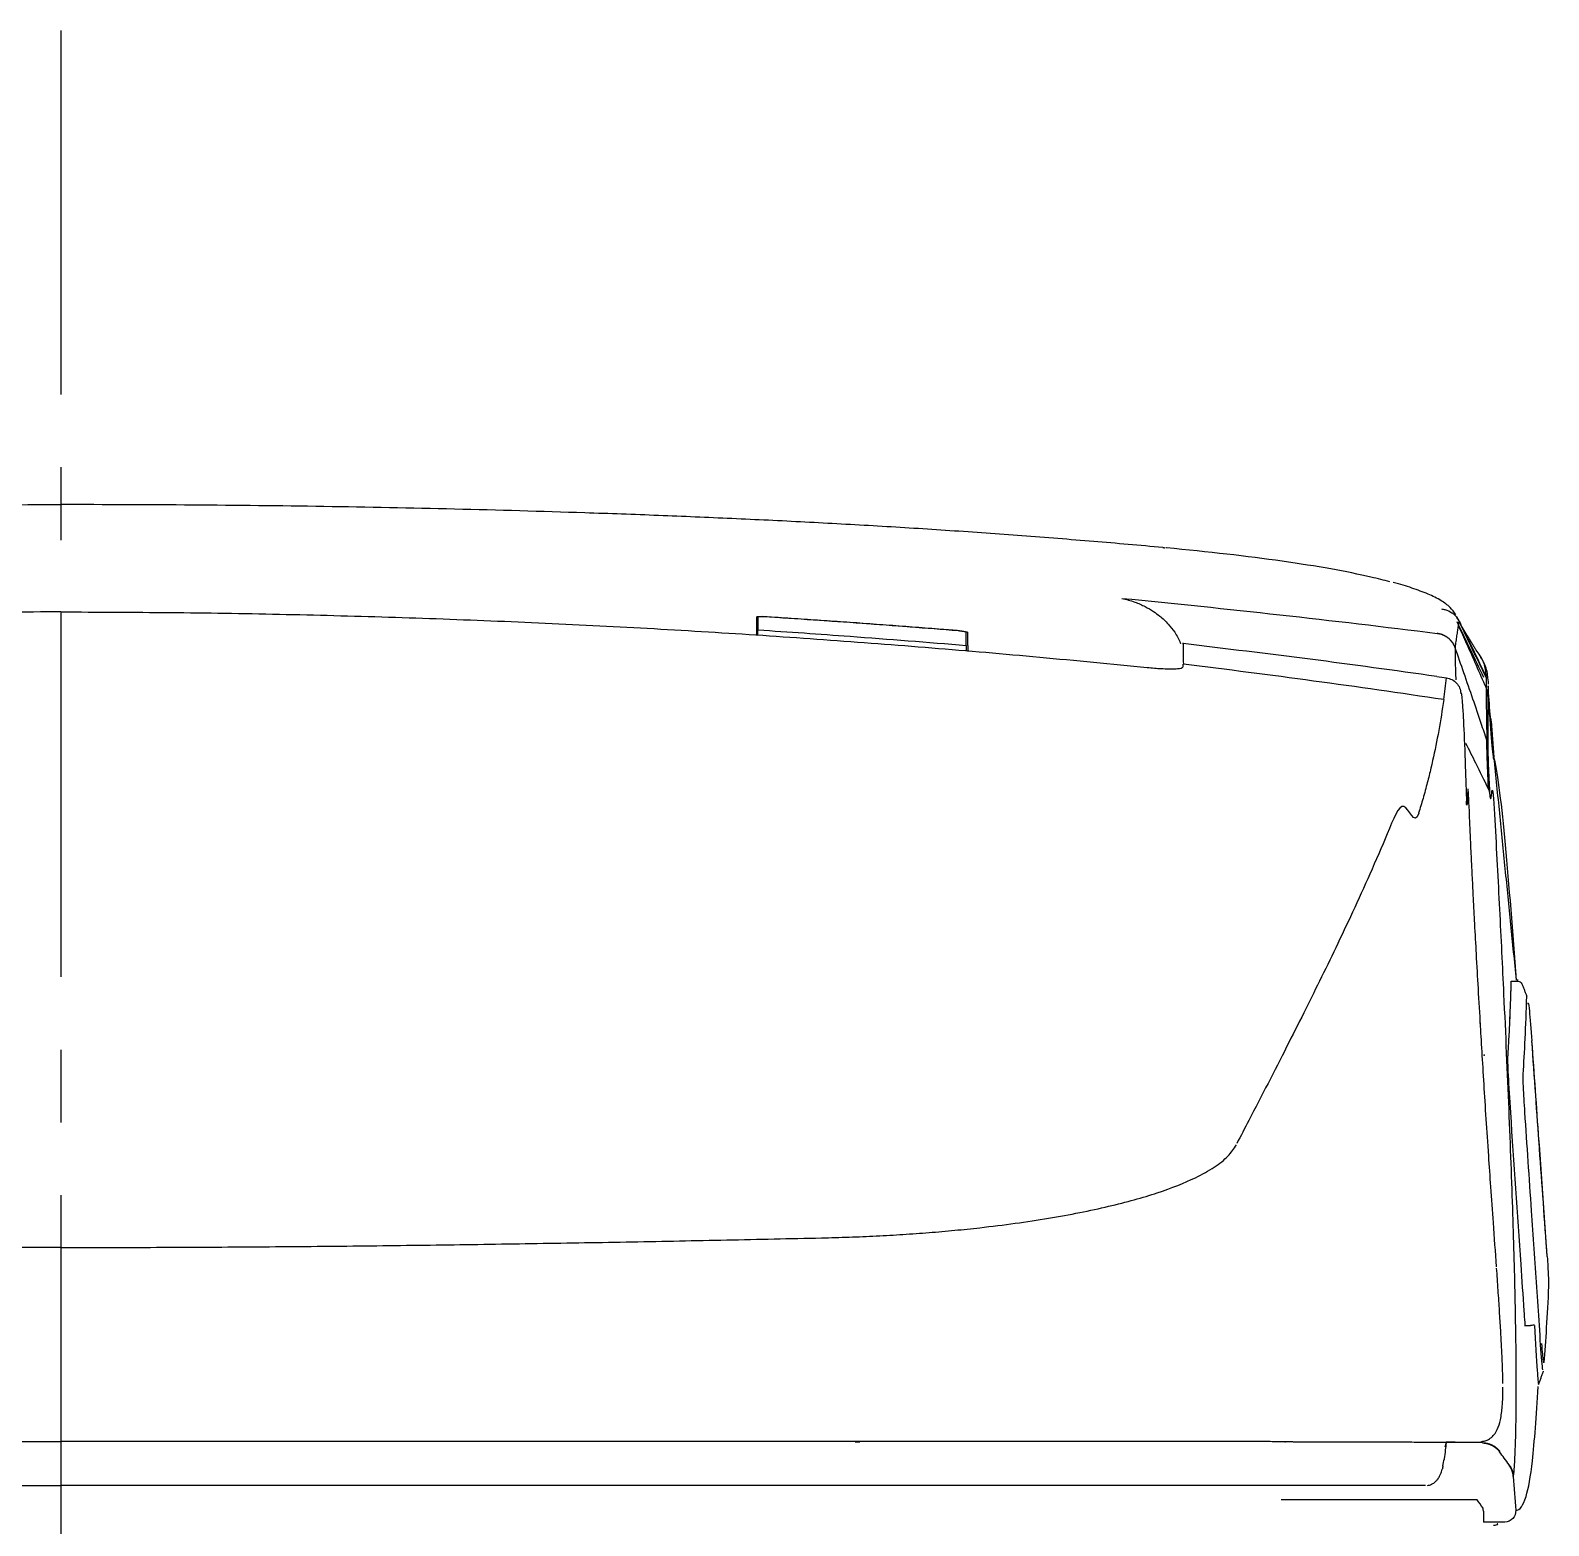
# Model space of a CAD drawing. Extents: x -2111 to 4214, y -25 to 2527.
# Drawn here: x -447.6 to -239.1, y 726.6 to 932 of the extents above; entities that cross this region are included whole.
import ezdxf

# ---------------------------------------------------------------- set-up
doc = ezdxf.new("R2010")
doc.units = 0
doc.header["$LTSCALE"] = 20
doc.header["$MEASUREMENT"] = 0
doc.linetypes.add('CENTER', pattern=[2, 1.25, -0.25, 0.25, -0.25])
doc.layers.get('0').update_dxf_attribs({"linetype": 'CONTINUOUS'})
doc.layers.add('1', color=7, linetype='CONTINUOUS')
doc.layers.add('CENTER', color=2, linetype='CENTER')

# ---------------------------------------------------------------- blocks, each defined once
blk = doc.blocks.new('A$C634E3D5E')
at = {"layer": '1', "color": 7, "linetype": 'Continuous'}
for p, q in [((399.97, 116.63), (399.92, 116.6)), ((400.66, 110.25), (400.67, 110.25)), ((313.35, 11.52), (314.01, 11.52)), ((372.36, 11.5), (372.43, 11.5))]:
    blk.add_line(p, q, dxfattribs=at)
for centre, major_axis, ratio, start_param, end_param in [((356.07, 133.99), (-0.04, 0.297), 0.936198, 6.070034, 6.282777), ((402.8, 64.51), (0.2, -0.014), 0.985754, 5.180563, 6.42174)]:
    blk.add_ellipse(centre, major_axis=major_axis, ratio=ratio, start_param=start_param, end_param=end_param, dxfattribs=at)
for points, knots in [([(62.47, 135.17), (65.74, 135.44), (72.28, 135.97), (82.18, 136.66), (92.12, 137.29), (102.11, 137.84), (112.14, 138.32), (122.22, 138.75), (134.89, 139.2), (150.2, 139.64), (168.16, 139.99), (186.2, 140.2), (198.25, 140.23), (204.29, 140.24)], [0, 0, 0, 0, 0.071874, 0.143533, 0.215016, 0.286365, 0.35762, 0.428822, 0.500013, 0.624976, 0.749815, 0.874749, 1, 1, 1, 1]), ([(346.11, 135.17), (342.83, 135.44), (336.29, 135.97), (326.39, 136.66), (316.46, 137.29), (306.47, 137.84), (296.44, 138.32), (286.36, 138.75), (273.68, 139.2), (258.38, 139.64), (240.42, 139.99), (222.38, 140.2), (210.32, 140.23), (204.29, 140.24)], [0, 0, 0, 0, 0.071874, 0.143533, 0.215016, 0.286365, 0.35762, 0.428822, 0.500013, 0.624976, 0.749815, 0.874749, 1, 1, 1, 1]), ([(355.6, 134.34), (354.02, 134.48), (350.87, 134.77), (347.69, 135.04), (346.11, 135.17)], [0, 0, 0, 0, 0.502591, 1, 1, 1, 1]), ([(355.59, 134.33), (355.6, 134.34), (355.61, 134.34), (355.62, 134.34), (355.65, 134.34), (355.69, 134.34), (355.77, 134.32), (355.8, 134.31), (355.85, 134.28), (355.86, 134.28), (355.87, 134.27)], [0, 0, 0, 0, 0.021651, 0.021651, 0.021651, 0.465914, 0.465914, 0.910177, 0.910177, 1, 1, 1, 1]), ([(355.76, 134.32), (355.79, 134.31), (355.82, 134.3), (355.85, 134.28), (355.86, 134.28), (355.87, 134.27)], [0, 0, 0, 0, 0.780775, 0.780775, 1, 1, 1, 1]), ([(386.76, 129.64), (385.97, 129.85), (385.11, 130.07), (380.88, 131.04), (376.81, 131.78), (367.15, 133.15), (361.83, 133.75), (356.09, 134.29)], [0, 0, 0, 0, 0.12236, 0.12236, 0.56118, 0.56118, 1, 1, 1, 1]), ([(395.84, 125.11), (395.6, 125.48), (395.01, 126.24), (393.74, 127.13), (392.1, 127.96), (389.87, 128.77), (388.25, 129.3), (387.24, 129.55), (387.23, 129.55)], [0, 0, 0, 0, 0.144233, 0.324847, 0.553047, 0.781925, 0.999189, 1, 1, 1, 1]), ([(349.99, 127.36), (350.58, 127.21), (351.68, 126.93), (353.11, 126.29), (354.25, 125.62), (355.33, 124.84), (356.33, 123.91), (357.3, 122.68), (357.82, 121.74), (358.02, 121.18), (358.03, 121.16)], [0, 0, 0, 0, 0.180854, 0.33593, 0.463914, 0.563986, 0.715406, 0.846109, 0.993835, 1, 1, 1, 1]), ([(204.29, 125.5), (199.29, 125.48), (189.28, 125.45), (174.28, 125.21), (159.29, 124.82), (144.31, 124.27), (129.36, 123.58), (114.43, 122.73), (99.54, 121.73), (84.68, 120.59), (69.86, 119.32), (60.02, 118.35), (55.11, 117.87)], [0, 0, 0, 0, 0.1, 0.200001, 0.300001, 0.400001, 0.5, 0.600001, 0.700001, 0.800002, 0.900002, 1, 1, 1, 1]), ([(204.29, 125.5), (209.29, 125.48), (219.3, 125.45), (234.3, 125.21), (249.29, 124.82), (264.26, 124.27), (279.22, 123.58), (294.14, 122.73), (309.04, 121.73), (323.89, 120.59), (338.71, 119.32), (348.55, 118.35), (353.47, 117.87)], [0, 0, 0, 0, 0.1, 0.200001, 0.300001, 0.400001, 0.5, 0.600001, 0.700001, 0.800002, 0.900002, 1, 1, 1, 1]), ([(395.32, 125.33), (395.31, 125.34), (395.3, 125.34), (395.02, 125.54), (394.71, 125.68), (394.24, 125.81), (394.08, 125.84), (393.92, 125.86)], [0, 0, 0, 0, 0.015875, 0.015875, 0.684715, 0.684715, 1, 1, 1, 1]), ([(395.33, 125.37), (395.47, 125.27), (395.59, 125.17), (395.85, 124.91), (395.98, 124.75), (396.16, 124.48), (396.22, 124.37), (396.28, 124.26)], [0, 0, 0, 0, 0.331028, 0.331028, 0.742038, 0.742038, 1, 1, 1, 1]), ([(299.81, 124.82), (299.81, 124.83), (299.83, 124.84), (299.9, 124.85), (299.96, 124.86), (300.1, 124.87), (300.18, 124.87), (300.37, 124.87), (300.48, 124.86), (300.63, 124.86), (300.66, 124.86), (300.7, 124.85)], [0, 0, 0, 0, 0.230509, 0.230509, 0.461106, 0.461106, 0.690459, 0.690459, 0.918817, 0.918817, 1, 1, 1, 1]), ([(299.81, 123.04), (299.81, 123.01), (299.81, 122.95), (299.81, 122.78), (299.81, 122.66), (299.81, 122.44), (299.81, 122.36), (299.81, 122.26)], [0, 0, 0, 0, 0.379132, 0.379132, 0.781412, 0.781412, 1, 1, 1, 1]), ([(300.9, 124.82), (300.79, 124.83), (300.68, 124.83), (300.48, 124.84), (300.39, 124.84), (300.23, 124.83), (300.16, 124.83), (300.06, 124.82), (300.03, 124.81), (300.03, 124.8), (300.02, 124.8), (300.01, 124.79), (300.01, 124.78)], [0, 0, 0, 0, 0.228774, 0.228774, 0.457585, 0.457585, 0.685918, 0.685918, 0.914737, 0.914737, 0.914737, 1, 1, 1, 1]), ([(300.01, 123.03), (304.23, 122.76), (308.44, 122.46), (317.98, 121.76), (323.3, 121.34), (328.62, 120.89)], [0, 0, 0, 0, 0.44136, 0.44136, 1, 1, 1, 1]), ([(327.68, 122.9), (326.87, 122.97), (325.45, 123.08), (323.44, 123.24), (321.05, 123.42), (318.66, 123.6), (316.27, 123.78), (313.87, 123.96), (311.48, 124.13), (309.08, 124.29), (306.68, 124.46), (304.28, 124.61), (302.09, 124.76), (301.1, 124.83), (300.7, 124.85)], [0, 0, 0, 0, 0.090921, 0.157453, 0.224045, 0.35717, 0.423716, 0.490294, 0.623505, 0.690095, 0.756716, 0.889927, 0.956463, 1, 1, 1, 1]), ([(327.48, 122.9), (323.1, 123.25), (318.71, 123.59), (309.86, 124.23), (305.38, 124.53), (300.9, 124.82)], [0, 0, 0, 0, 0.495684, 0.495684, 1, 1, 1, 1]), ([(395.75, 120.57), (395.78, 120.72), (395.84, 121.15), (395.93, 121.83), (396.04, 122.57), (396.14, 123.24), (396.22, 123.77), (396.27, 124.08), (396.28, 124.18), (396.28, 124.19), (396.28, 124.2), (396.28, 124.21)], [0, 0, 0, 0, 0.128989, 0.355558, 0.559994, 0.744201, 0.910107, 0.999055, 0.999055, 0.999055, 1, 1, 1, 1]), ([(396.28, 124.2), (396.22, 124.32), (396.15, 124.45), (396.02, 124.63), (395.98, 124.7), (395.93, 124.76)], [0, 0, 0, 0, 0.633348, 0.633348, 1, 1, 1, 1]), ([(396.28, 124.2), (396.22, 124.32), (396.15, 124.45), (396.05, 124.6), (396.03, 124.63), (396, 124.66)], [0, 0, 0, 0, 0.783609, 0.783609, 1, 1, 1, 1]), ([(396.2, 123.61), (396.21, 123.7), (396.24, 123.89), (396.27, 124.08), (396.28, 124.18), (396.28, 124.19), (396.28, 124.2), (396.28, 124.21)], [0, 0, 0, 0, 0.433173, 0.994039, 0.994039, 0.994039, 1, 1, 1, 1]), ([(399.99, 115.1), (399.55, 116.11), (399.11, 117.13), (398.23, 119.11), (397.8, 120.08), (396.98, 121.91), (396.59, 122.76), (396.2, 123.61)], [0, 0, 0, 0, 0.356215, 0.356215, 0.698522, 0.698522, 1, 1, 1, 1]), ([(396.28, 124.26), (396.37, 124.08), (396.45, 123.9), (396.9, 123), (397.25, 122.28), (398.4, 119.92), (399.19, 118.28), (399.97, 116.63)], [0, 0, 0, 0, 0.070818, 0.070818, 0.354094, 0.354094, 1, 1, 1, 1]), ([(328.62, 122.68), (328.62, 122.7), (328.6, 122.71), (328.52, 122.74), (328.47, 122.76), (328.33, 122.79), (328.24, 122.8), (328.05, 122.84), (327.94, 122.85), (327.71, 122.88), (327.6, 122.89), (327.48, 122.9)], [0, 0, 0, 0, 0.198798, 0.198798, 0.397522, 0.397522, 0.597291, 0.597291, 0.797329, 0.797329, 1, 1, 1, 1]), ([(327.68, 122.9), (327.79, 122.89), (327.91, 122.88), (328.13, 122.86), (328.23, 122.84), (328.43, 122.81), (328.51, 122.8), (328.66, 122.76), (328.72, 122.75), (328.8, 122.72), (328.82, 122.7), (328.82, 122.69)], [0, 0, 0, 0, 0.197466, 0.197466, 0.394837, 0.394837, 0.593598, 0.593598, 0.793543, 0.793543, 1, 1, 1, 1]), ([(328.82, 120.88), (328.82, 121.12), (328.82, 121.37), (328.82, 121.91), (328.82, 122.21), (328.82, 122.57), (328.82, 122.63), (328.82, 122.69)], [0, 0, 0, 0, 0.400307, 0.400307, 0.896655, 0.896655, 1, 1, 1, 1]), ([(393.24, 116.63), (387.44, 117.44), (375.84, 119.06), (364.21, 120.44), (358.39, 121.14)], [0, 0, 0, 0, 0.5, 1, 1, 1, 1]), ([(358.39, 121.14), (358.4, 120.67), (358.41, 119.75), (358.41, 118.79), (358.42, 118.31)], [0, 0, 0, 0, 0.5, 1, 1, 1, 1]), ([(358.41, 121.13), (358.41, 121.18), (358.41, 121.23), (358.41, 121.24), (358.41, 121.25)], [0, 0, 0, 0, 0.891282, 1, 1, 1, 1]), ([(328.82, 120.88), (328.82, 120.86), (328.82, 120.84), (328.82, 120.72), (328.82, 120.58), (328.82, 120.3), (328.82, 120.19), (328.82, 120.07)], [0, 0, 0, 0, 0.193241, 0.193241, 0.73301, 0.73301, 1, 1, 1, 1]), ([(395.75, 120.54), (395.74, 120.45), (395.73, 120.28), (395.73, 119.79), (395.74, 119.15), (395.76, 118.33), (395.79, 117.35), (395.81, 116.57), (395.83, 116.15)], [0, 0, 0, 0, 0.162015, 0.326128, 0.491834, 0.658529, 0.82557, 1, 1, 1, 1]), ([(400.09, 107.88), (399.84, 108.64), (399.21, 110.52), (398.16, 113.6), (396.97, 117.07), (396.15, 119.42), (395.75, 120.57)], [0, 0, 0, 0, 0.181143, 0.444011, 0.728557, 1, 1, 1, 1]), ([(400.23, 116.53), (400.23, 116.56), (400.19, 117.17), (399.87, 118.3), (399.36, 119.18), (399.11, 119.51)], [0, 0, 0, 0, 0.022903, 0.619021, 1, 1, 1, 1]), ([(353.47, 117.87), (353.8, 117.84), (354.46, 117.78), (355.47, 117.71), (356.45, 117.67), (357.31, 117.68), (357.94, 117.74), (358.33, 117.84), (358.38, 117.93), (358.41, 117.98)], [0, 0, 0, 0, 0.118302, 0.236653, 0.389304, 0.541969, 0.694652, 0.847302, 1, 1, 1, 1]), ([(394.18, 113.45), (394.25, 113.95), (394.38, 114.96), (394.5, 115.95), (394.55, 116.45)], [0, 0, 0, 0, 0.5, 1, 1, 1, 1]), ([(394.55, 116.45), (394.81, 116.38), (395.33, 116.25), (395.96, 115.75), (396.41, 115.07), (396.49, 114.55), (396.53, 114.29)], [0, 0, 0, 0, 0.25002, 0.499916, 0.750125, 1, 1, 1, 1]), ([(400.25, 114.04), (400.24, 114.23), (400.21, 114.42), (400.14, 114.7), (400.11, 114.79), (400.05, 114.96), (400.02, 115.03), (399.99, 115.1)], [0, 0, 0, 0, 0.524783, 0.524783, 0.79443, 0.79443, 1, 1, 1, 1]), ([(400.27, 115.35), (400.26, 114.07), (400.23, 111.54), (400.23, 108.64), (400.23, 107.2)], [0, 0, 0, 0, 0.504685, 1, 1, 1, 1]), ([(394.17, 113.45), (394.12, 113.09), (393.87, 111.36), (393.34, 108.26), (392.74, 105.43), (392.41, 104.04)], [0, 0, 0, 0, 0.118044, 0.573792, 1, 1, 1, 1]), ([(396.53, 114.29), (396.54, 114.34), (396.56, 114.44), (396.6, 114.28), (396.65, 113.88), (396.71, 113.24), (396.77, 112.37), (396.84, 111.28), (396.96, 108.93), (397.12, 104.89), (397.26, 100.89), (397.31, 99.17)], [0, 0, 0, 0, 0.076322, 0.152872, 0.229407, 0.305861, 0.382265, 0.458705, 0.535188, 0.800142, 1, 1, 1, 1]), ([(400.44, 111.43), (400.57, 109.61), (400.72, 107.82), (400.95, 105.51), (401.03, 105), (401.05, 105.34)], [0, 0, 0, 0, 0.5, 0.5, 1, 1, 1, 1]), ([(400.67, 110.23), (400.66, 110.27), (400.65, 110.31), (400.65, 110.37), (400.64, 110.43), (400.63, 110.52), (400.61, 110.72), (400.6, 110.83), (400.58, 111.08), (400.57, 111.21), (400.56, 111.38), (400.56, 111.4), (400.55, 111.43)], [0, 0, 0, 0, 0.30968, 0.30968, 0.30968, 0.524048, 0.524048, 0.739048, 0.739048, 0.954554, 0.954554, 1, 1, 1, 1]), ([(400.32, 101.16), (399.75, 102.35), (398.74, 104.42), (397.69, 106.52), (397.23, 107.43)], [0, 0, 0, 0, 0.568324, 1, 1, 1, 1]), ([(400.32, 101.16), (400.3, 101.58), (400.27, 102.41), (400.22, 103.51), (400.18, 104.5), (400.14, 105.65), (400.11, 106.85), (400.1, 107.53), (400.09, 107.88)], [0, 0, 0, 0, 0.124131, 0.252138, 0.378943, 0.500105, 0.741308, 1, 1, 1, 1]), ([(400.23, 107.2), (400.24, 106.87), (400.24, 106.24), (400.28, 104.86), (400.35, 103.12), (400.44, 101.52), (400.48, 100.75)], [0, 0, 0, 0, 0.267077, 0.500135, 0.75792, 1, 1, 1, 1]), ([(392.41, 104.04), (392.26, 103.38), (391.92, 102), (391.36, 99.95), (390.94, 98.55), (390.73, 97.87)], [0, 0, 0, 0, 0.328456, 0.678719, 1, 1, 1, 1]), ([(399.24, 68.62), (399.13, 70.31), (398.94, 73.57), (398.68, 78.25), (398.45, 82.38), (398.27, 85.88), (398.13, 88.68), (398.02, 90.92), (397.93, 92.79), (397.82, 95.18), (397.67, 98.67), (397.48, 103.35), (397.36, 97.72), (397.3, 99.52)], [0, 0, 0, 0, 0.133661, 0.253927, 0.354835, 0.436332, 0.498512, 0.541808, 0.569605, 0.605001, 0.700977, 0.832316, 1, 1, 1, 1]), ([(400.48, 100.75), (400.61, 98.58), (400.85, 103.24), (401.19, 96.91), (401.52, 90.7), (401.83, 84.64), (402.13, 78.73), (402.58, 69.26), (403.13, 56.77), (403.65, 42.61), (403.99, 30.3), (404.1, 21.84), (404.09, 16.12), (404.03, 12.43), (403.92, 9.26), (403.8, 7.64), (403.73, 6.82)], [0, 0, 0, 0, 0.041442, 0.082952, 0.124551, 0.166257, 0.208086, 0.250052, 0.373552, 0.500011, 0.62316, 0.749967, 0.812308, 0.874724, 0.937269, 1, 1, 1, 1]), ([(390.76, 97.87), (390.15, 95.92), (388.82, 101.06), (386.54, 95.25), (384.14, 89.69), (381.76, 84.45), (379.44, 79.55), (377.2, 74.94), (374.95, 70.4), (372.6, 65.73), (370.08, 60.8), (367.78, 56.35), (366.32, 53.54), (365.76, 52.48)], [0, 0, 0, 0, 0.131199, 0.2542, 0.366094, 0.466839, 0.557443, 0.639165, 0.714217, 0.79255, 0.87309, 0.952532, 1, 1, 1, 1]), ([(403.41, 74.78), (403.38, 73.79), (403.32, 71.78), (403.2, 69.03), (403.08, 66.53), (402.99, 65.06), (402.95, 64.37)], [0, 0, 0, 0, 0.249851, 0.504504, 0.76392, 1, 1, 1, 1]), ([(403.41, 74.57), (403.38, 73.65), (403.31, 71.72), (403.2, 69.03), (403.08, 66.53), (402.99, 65.06), (402.95, 64.37)], [0, 0, 0, 0, 0.236015, 0.495365, 0.759566, 1, 1, 1, 1]), ([(405.78, 71.77), (405.82, 71.68), (405.87, 71.3), (406.03, 69.7), (406.16, 68.15), (406.28, 66.57)], [0, 0, 0, 0, 0.393039, 0.393039, 1, 1, 1, 1]), ([(405.78, 71.77), (405.82, 71.68), (405.87, 71.3), (406.03, 69.7), (406.16, 68.15), (406.28, 66.57)], [0, 0, 0, 0, 0.393039, 0.393039, 1, 1, 1, 1]), ([(401.43, 35.57), (401.28, 37.59), (401.02, 41.24), (400.65, 46.43), (400.31, 51.37), (399.99, 56.16), (399.69, 60.92), (399.43, 65.29), (399.28, 67.87), (399.21, 69.06)], [0, 0, 0, 0, 0.132694, 0.24208, 0.34248, 0.479231, 0.633803, 0.810075, 1, 1, 1, 1]), ([(408.39, 37), (408.26, 38.77), (408.14, 40.55), (407.76, 45.87), (407.51, 49.42), (406.93, 57.51), (406.61, 62.06), (406.28, 66.61)], [0, 0, 0, 0, 0.179752, 0.179752, 0.539256, 0.539256, 1, 1, 1, 1]), ([(408.39, 37), (408.26, 38.77), (408.14, 40.55), (407.76, 45.87), (407.51, 49.42), (406.93, 57.51), (406.61, 62.06), (406.28, 66.61)], [0, 0, 0, 0, 0.179752, 0.179752, 0.539256, 0.539256, 1, 1, 1, 1]), ([(408.38, 36.97), (408.2, 39.43), (408.03, 41.9), (407.68, 46.83), (407.5, 49.3), (406.98, 56.7), (406.63, 61.63), (406.28, 66.57)], [0, 0, 0, 0, 0.25, 0.25, 0.5, 0.5, 1, 1, 1, 1]), ([(408.38, 36.97), (408.2, 39.43), (408.03, 41.9), (407.68, 46.83), (407.5, 49.3), (406.98, 56.7), (406.63, 61.63), (406.28, 66.57)], [0, 0, 0, 0, 0.25, 0.25, 0.5, 0.5, 1, 1, 1, 1]), ([(403.37, 56.74), (403.25, 58.6), (403.14, 60.41), (403, 63.25), (402.97, 64.21), (403, 64.53)], [0, 0, 0, 0, 0.5, 0.5, 1, 1, 1, 1]), ([(405.32, 56.78), (405.24, 58.03), (405.17, 59.26), (405.09, 61.16), (405.07, 61.81), (405.09, 62.02)], [0, 0, 0, 0, 0.5, 0.5, 1, 1, 1, 1]), ([(405.32, 56.78), (405.24, 58.03), (405.17, 59.26), (405.09, 61.16), (405.07, 61.81), (405.09, 62.02)], [0, 0, 0, 0, 0.5, 0.5, 1, 1, 1, 1]), ([(405.36, 27.5), (405.35, 27.64), (405.35, 27.77), (405.3, 28.43), (405.26, 28.97), (405.08, 31.63), (404.94, 33.75), (404.32, 42.83), (403.85, 49.79), (403.37, 56.74)], [0, 0, 0, 0, 0.01365, 0.01365, 0.06825, 0.06825, 0.286649, 0.286649, 1, 1, 1, 1]), ([(407.31, 27.54), (407.19, 29.29), (407.07, 31.03), (406.71, 36.27), (406.48, 39.76), (405.93, 47.76), (405.62, 52.27), (405.32, 56.78)], [0, 0, 0, 0, 0.179023, 0.179023, 0.53707, 0.53707, 1, 1, 1, 1]), ([(407.31, 27.54), (407.19, 29.29), (407.07, 31.03), (406.71, 36.27), (406.48, 39.76), (405.93, 47.76), (405.62, 52.27), (405.32, 56.78)], [0, 0, 0, 0, 0.179023, 0.179023, 0.53707, 0.53707, 1, 1, 1, 1]), ([(308.73, 39.52), (310, 39.56), (312.54, 39.62), (316.27, 39.78), (319.94, 39.99), (323.53, 40.25), (327.05, 40.56), (332.72, 41.15), (340.16, 42.18), (348.35, 43.81), (355.13, 45.69), (359.74, 47.53), (362.76, 49.23), (364.68, 50.74), (365.36, 51.78), (365.7, 52.31)], [0, 0, 0, 0, 0.041771, 0.083307, 0.124763, 0.166294, 0.208053, 0.25019, 0.374088, 0.500051, 0.623778, 0.749938, 0.832913, 0.916009, 1, 1, 1, 1]), ([(204.29, 38.2), (199.92, 38.21), (191.18, 38.22), (178.08, 38.29), (164.99, 38.4), (151.93, 38.56), (138.88, 38.76), (125.84, 38.98), (112.83, 39.24), (104.17, 39.43), (99.85, 39.52)], [0, 0, 0, 0, 0.125044, 0.249974, 0.374842, 0.499698, 0.624595, 0.749579, 0.874699, 1, 1, 1, 1]), ([(204.29, 38.2), (208.66, 38.21), (217.4, 38.22), (230.5, 38.29), (243.58, 38.4), (256.65, 38.56), (269.7, 38.76), (282.73, 38.98), (295.75, 39.24), (304.4, 39.43), (308.73, 39.52)], [0, 0, 0, 0, 0.125044, 0.249974, 0.374842, 0.499698, 0.624595, 0.749579, 0.874699, 1, 1, 1, 1]), ([(408.38, 36.97), (408.41, 36.5), (408.44, 36.02), (408.5, 35.13), (408.52, 34.7), (408.55, 33.97), (408.57, 33.66), (408.58, 33.18), (408.58, 33), (408.57, 32.9)], [0, 0, 0, 0, 0.254836, 0.254836, 0.509718, 0.509718, 0.762534, 0.762534, 1, 1, 1, 1]), ([(408.38, 36.97), (408.41, 36.5), (408.44, 36.02), (408.5, 35.13), (408.52, 34.7), (408.55, 33.97), (408.57, 33.66), (408.58, 33.18), (408.58, 33), (408.57, 32.9)], [0, 0, 0, 0, 0.254836, 0.254836, 0.509718, 0.509718, 0.762534, 0.762534, 1, 1, 1, 1]), ([(402.3, 19.51), (402.29, 20.09), (402.27, 21.25), (402.18, 23.31), (402.07, 25.58), (401.92, 28.1), (401.75, 30.85), (401.58, 33.32), (401.48, 34.87), (401.44, 35.38)], [0, 0, 0, 0, 0.154402, 0.308799, 0.463193, 0.617588, 0.771983, 0.926381, 1, 1, 1, 1]), ([(406.65, 27.5), (406.77, 25.15), (406.9, 22.85), (407.09, 20.21), (407.15, 19.55), (407.19, 19.41)], [0, 0, 0, 0, 0.57993, 0.57993, 1, 1, 1, 1]), ([(406.65, 27.5), (406.77, 25.15), (406.9, 22.85), (407.09, 20.21), (407.15, 19.55), (407.19, 19.41)], [0, 0, 0, 0, 0.57993, 0.57993, 1, 1, 1, 1]), ([(407.78, 21.39), (407.75, 21.64), (407.71, 22.07), (407.55, 23.86), (407.42, 25.68), (407.31, 27.54)], [0, 0, 0, 0, 0.328665, 0.328665, 1, 1, 1, 1]), ([(407.78, 21.39), (407.75, 21.64), (407.71, 22.07), (407.55, 23.86), (407.42, 25.68), (407.31, 27.54)], [0, 0, 0, 0, 0.328665, 0.328665, 1, 1, 1, 1]), ([(407.86, 22.69), (407.83, 22.9), (407.8, 23.2), (407.73, 23.98), (407.68, 24.47), (407.64, 25.02)], [0, 0, 0, 0, 0.483678, 0.483678, 1, 1, 1, 1]), ([(399.4, 11.56), (399.62, 11.59), (400.11, 11.7), (400.64, 12.03), (401.16, 12.54), (401.64, 13.36), (402.02, 14.6), (402.25, 16.46), (402.31, 18.07), (402.29, 19.02)], [0, 0, 0, 0, 0.046442, 0.115176, 0.206401, 0.320147, 0.50681, 0.733447, 1, 1, 1, 1]), ([(405.48, 4.01), (405.83, 5.14), (406.11, 6.76), (406.65, 11.54), (406.89, 14.95), (407.13, 19.13)], [0, 0, 0, 0, 0.445673, 0.445673, 1, 1, 1, 1]), ([(94.9, 11.56), (99.2, 11.56), (108.62, 11.56), (123.76, 11.56), (140.94, 11.56), (160.07, 11.56), (181.34, 11.56), (196.32, 11.57), (204.22, 11.57), (204.29, 11.57)], [0, 0, 0, 0, 0.118965, 0.260108, 0.416862, 0.590973, 0.784174, 0.998192, 1, 1, 1, 1]), ([(313.67, 11.56), (309.37, 11.56), (299.96, 11.56), (284.82, 11.56), (267.63, 11.56), (248.5, 11.56), (227.24, 11.56), (212.26, 11.57), (204.35, 11.57), (204.29, 11.57)], [0, 0, 0, 0, 0.118965, 0.260108, 0.416862, 0.590973, 0.784174, 0.998192, 1, 1, 1, 1]), ([(372.58, 11.52), (372.39, 11.53), (372, 11.53), (371.15, 11.53), (370.14, 11.54), (369.01, 11.54), (367.77, 11.54), (365.37, 11.55), (361.09, 11.56), (355.6, 11.57), (350.23, 11.57), (345.82, 11.57), (340.5, 11.57), (334.82, 11.56), (326.17, 11.56), (318.68, 11.56), (313.88, 11.56)], [0, 0, 0, 0, 0.047702, 0.092999, 0.135892, 0.17638, 0.214465, 0.250146, 0.375414, 0.500048, 0.538431, 0.625097, 0.689068, 0.750151, 0.839735, 1, 1, 1, 1]), ([(373.49, 11.52), (374.71, 11.52), (377.15, 11.51), (380.49, 11.5), (383.62, 11.5), (386.52, 11.49), (389.21, 11.49), (391.68, 11.49), (393.94, 11.48), (395.97, 11.48), (397.78, 11.48), (398.78, 11.48), (399.29, 11.48)], [0, 0, 0, 0, 0.1, 0.2, 0.3, 0.4, 0.5, 0.6, 0.699999, 0.799999, 0.9, 1, 1, 1, 1]), ([(394.04, 8.21), (394.12, 8.52), (394.27, 9.16), (394.43, 10.25), (394.51, 11.04), (394.54, 11.38)], [0, 0, 0, 0, 0.368828, 0.738287, 1, 1, 1, 1]), ([(391.96, 5.53), (392.15, 5.55), (392.46, 5.64), (392.85, 5.88), (393.11, 6.11), (393.28, 6.3), (393.43, 6.49), (393.57, 6.72), (393.77, 7.13), (393.9, 7.51), (393.97, 7.74)], [0, 0, 0, 0, 0.174383, 0.303956, 0.390337, 0.454408, 0.509341, 0.612234, 0.775821, 1, 1, 1, 1]), ([(403.73, 6.82), (403.73, 6.81), (403.73, 6.79), (403.73, 6.77), (403.73, 6.76)], [0, 0, 0, 0, 0.499994, 1, 1, 1, 1]), ([(391.68, 5.5), (391.38, 5.5), (390.78, 5.5), (390.12, 5.5), (389.78, 5.5)], [0, 0, 0, 0, 0.5, 1, 1, 1, 1]), ([(404.06, 2.11), (404.09, 1.7), (403.94, 1.28), (403.38, 0.68), (402.98, 0.5), (402.57, 0.5)], [0, 0, 0, 0, 0.5, 0.5, 1, 1, 1, 1]), ([(401.12, 0.5), (401.08, 0.5), (401.02, 0.5), (400.96, 0.5), (400.87, 0.5), (400.65, 0.5), (400.51, 0.5), (400.22, 0.5), (400.06, 0.5), (399.8, 0.5), (399.71, 0.5), (399.62, 0.5)], [0, 0, 0, 0, 0.220349, 0.220349, 0.440253, 0.440253, 0.660459, 0.660459, 0.881269, 0.881269, 1, 1, 1, 1]), ([(401.6, 0.25), (401.59, 0.24), (401.41, 0.08), (401.22, 0), (401.03, 0)], [0, 0, 0, 0, 0.031939, 1, 1, 1, 1]), ([(402.57, 0.5), (402.47, 0.5), (402.38, 0.5), (402.11, 0.5), (401.93, 0.5), (401.54, 0.5), (401.34, 0.5), (401.12, 0.5)], [0, 0, 0, 0, 0.218942, 0.218942, 0.609471, 0.609471, 1, 1, 1, 1])]:
    blk.add_open_spline(points, degree=3, knots=knots, dxfattribs=at)
for points, degree in [([(355.8, 134.32), (355.74, 134.32)], 1), ([(349.99, 127.36), (364.45, 125.96), (378.88, 124.36), (393.28, 122.54)], 3), ([(299.81, 124.82), (299.81, 124.24), (299.81, 123.65), (299.81, 123.04)], 3), ([(300.01, 124.78), (300.01, 124.21), (300.01, 123.63), (300.01, 123.03)], 3), ([(300.01, 122.27), (300.01, 122.68), (300.01, 122.95), (300.01, 123.03)], 3), ([(399.7, 116.5), (398.49, 119.05), (397.26, 121.59), (396.01, 124.12)], 3), ([(399.98, 116.47), (398.77, 119.05), (397.53, 121.63), (396.28, 124.19)], 3), ([(399.98, 116.47), (398.77, 119.05), (397.53, 121.63), (396.28, 124.19)], 3), ([(398.7, 120.11), (396.51, 123.73)], 1), ([(328.62, 120.89), (328.62, 121.5), (328.62, 122.1), (328.62, 122.68)], 3), ([(358.29, 121.14), (358.33, 121.14), (358.36, 121.14), (358.4, 121.13)], 3), ([(393.28, 122.54), (393.28, 122.56)], 1), ([(328.62, 120.89), (328.62, 120.81), (328.62, 120.55), (328.62, 120.13)], 3), ([(395.75, 120.57), (395.75, 120.54)], 1), ([(399.19, 119.48), (399.02, 119.75), (398.83, 120.01), (398.61, 120.26)], 3), ([(399.96, 116.98), (399.94, 117.88), (399.69, 118.71), (399.19, 119.48)], 3), ([(358.41, 117.98), (358.41, 118.09), (358.41, 118.2), (358.41, 118.31)], 3), ([(394.18, 113.45), (382.28, 115.24), (370.36, 116.86), (358.42, 118.31)], 3), ([(399.96, 116.98), (400.13, 116.64), (400.24, 116.27), (400.27, 115.9)], 3), ([(399.97, 116.63), (399.97, 116.75), (399.96, 116.87), (399.96, 116.98)], 3), ([(393.24, 116.63), (393.68, 116.57), (394.12, 116.51), (394.55, 116.45)], 3), ([(399.98, 116.47), (400, 113.86), (400.04, 111), (400.09, 107.88)], 3), ([(399.98, 116.47), (399.98, 116.02), (399.99, 115.56), (399.99, 115.1)], 3), ([(400.27, 115.35), (400.26, 114.91), (400.26, 114.48), (400.25, 114.04)], 3), ([(400.27, 115.9), (400.27, 115.78), (400.27, 115.67), (400.26, 115.56)], 3), ([(400.55, 111.43), (400.46, 112.74), (400.36, 114.04), (400.27, 115.35)], 3), ([(400.55, 111.43), (400.46, 112.74), (400.36, 114.04), (400.27, 115.35)], 3), ([(400.44, 111.43), (400.38, 112.3), (400.32, 113.17), (400.25, 114.04)], 3), ([(400.67, 110.25), (400.68, 110.34), (400.68, 110.43), (400.68, 110.51)], 3), ([(400.73, 110.25), (400.68, 110.84)], 1), ([(400.69, 110.51), (400.81, 108.87), (400.94, 107.22), (401.07, 105.57)], 3), ([(400.23, 107.2), (400.22, 107.43), (400.17, 107.66), (400.09, 107.88)], 3), ([(401.05, 105.34), (401.06, 105.42), (401.06, 105.49), (401.06, 105.57)], 3), ([(401.09, 105.3), (402.1, 101.18), (403.12, 88.05), (404.13, 74.93)], 3), ([(404.16, 74.94), (401.1, 105.48)], 1), ([(403.42, 74.78), (403.73, 74.78), (404.04, 74.78), (404.35, 74.78)], 3), ([(403.42, 74.78), (403.73, 74.78), (404.04, 74.78), (404.35, 74.78)], 3), ([(404.35, 74.78), (404.35, 74.94), (404.36, 75.02), (404.37, 75.03)], 3), ([(404.35, 74.78), (404.59, 74.78), (404.82, 74.63), (404.91, 74.41)], 3), ([(404.35, 74.78), (404.59, 74.78), (404.82, 74.63), (404.91, 74.41)], 3), ([(404.91, 74.41), (405.58, 72.72)], 1), ([(404.91, 74.41), (405.58, 72.72)], 1), ([(405.09, 62.02), (405.28, 64.96), (405.45, 68.52), (405.58, 72.72)], 3), ([(405.09, 62.02), (405.28, 64.96), (405.45, 68.52), (405.58, 72.72)], 3), ([(405.75, 71.64), (405.75, 71.74), (405.76, 71.79), (405.77, 71.79)], 3), ([(405.75, 71.64), (405.75, 71.74), (405.76, 71.79), (405.77, 71.79)], 3), ([(408.57, 32.9), (408.37, 28.79), (408.16, 25.3), (407.94, 22.42)], 3), ([(408.57, 32.9), (408.37, 28.79), (408.16, 25.3), (407.94, 22.42)], 3), ([(405.27, 27.49), (405.54, 27.49), (405.81, 27.49), (406.09, 27.49)], 3), ([(405.27, 27.49), (405.54, 27.49), (405.81, 27.49), (406.09, 27.49)], 3), ([(406.65, 27.53), (406.56, 27.52), (406.33, 27.51), (406.09, 27.49)], 3), ([(406.65, 27.53), (406.56, 27.52), (406.33, 27.51), (406.09, 27.49)], 3), ([(407.2, 19.37), (407.87, 21.21)], 1), ([(407.2, 19.37), (407.87, 21.21)], 1), ([(407.85, 21.21), (407.85, 21.17), (407.85, 21.14), (407.84, 21.13)], 3), ([(407.85, 21.21), (407.85, 21.17), (407.85, 21.14), (407.84, 21.13)], 3), ([(407.93, 22.35), (407.92, 22.35), (407.9, 22.43), (407.88, 22.58)], 3), ([(407.93, 22.35), (407.92, 22.35), (407.91, 22.38), (407.9, 22.44)], 3), ([(313.88, 11.56), (313.81, 11.56), (313.74, 11.56), (313.67, 11.56)], 3), ([(373.46, 11.52), (373.17, 11.52), (372.88, 11.52), (372.58, 11.52)], 3), ([(372.61, 11.52), (372.58, 11.52)], 1), ([(394.39, 10.82), (394.44, 11.01), (394.5, 11.23), (394.54, 11.46)], 3), ([(399.48, 11.39), (397.83, 11.42), (396.18, 11.45), (394.53, 11.47)], 3), ([(399.4, 11.5), (399.36, 11.49), (399.32, 11.48), (399.29, 11.47)], 3), ([(401.85, 10.22), (401.85, 10.19), (401.85, 10.17), (401.85, 10.15)], 3), ([(403.15, 8.36), (402.71, 8.96), (402.28, 9.55), (401.85, 10.15)], 3), ([(403.14, 8.3), (403.14, 8.32), (403.14, 8.34), (403.15, 8.36)], 3), ([(394.04, 8.19), (394.04, 8.21)], 1), ([(403.73, 6.76), (403.84, 5.21), (403.95, 3.66), (404.06, 2.11)], 3), ([(40.06, 5.5), (135.46, 5.5), (169.87, 5.5), (204.29, 5.5)], 3), ([(368.52, 5.5), (273.11, 5.5), (238.71, 5.5), (204.29, 5.5)], 3), ([(389.78, 5.5), (384.97, 5.5), (377.88, 5.5), (368.52, 5.5)], 3), ([(391.68, 5.5), (391.68, 5.5), (391.68, 5.5), (391.68, 5.5)], 3), ([(398.75, 3.54), (389.78, 3.55), (380.82, 3.55), (371.85, 3.56)], 3), ([(399.6, 2.41), (399.31, 2.79), (399.03, 3.17), (398.75, 3.55)], 3), ([(399.62, 2), (399.61, 2.14), (399.6, 2.27), (399.59, 2.41)], 3), ([(404.06, 2.11), (404.63, 2.11), (405.09, 2.74), (405.48, 4.01)], 3), ([(404.06, 2.11), (404.06, 2.11), (404.06, 2.11), (404.06, 2.11)], 3), ([(399.62, 2), (399.62, 1.21), (399.62, 0.49), (399.62, 0.5)], 3), ([(402.57, 0.5), (402.57, 0.5), (402.57, 0.5), (402.57, 0.5)], 3)]:
    blk.add_open_spline(points, degree=degree, dxfattribs=at)
for points, weights, degree in [([(393.28, 122.56), (394.45, 122.42), (395.37, 121.68), (395.75, 120.57)], [1.08229315721, 0.972549056744, 0.972568951204, 1.08235284058], 3), ([(395.75, 120.54), (395.37, 121.65), (394.45, 122.39), (393.28, 122.54)], [1.08889945364, 0.974762902842, 0.970529886554, 1.07620040478], 3), ([(400.48, 100.75), (400.47, 100.89), (400.41, 101.03), (400.32, 101.17)], [1.00000195842, 1.00013431623, 1.00697562446, 1.0205258831], 3), ([(399.48, 11.39), (400.42, 11.38), (401.27, 10.97), (401.85, 10.22)], [1.08749069804, 0.995052114458, 0.975863247069, 1.02992409587], 3), ([(401.85, 10.15), (401.28, 10.89), (400.43, 11.31), (399.48, 11.32)], [1.05313173539, 0.981451055786, 0.982299342968, 1.05567659694], 3), ([(403.14, 8.37), (403.49, 7.91), (403.69, 7.39), (403.73, 6.82)], [1.02052492823, 0.993239880802, 0.993158600111, 1.02028108616], 3), ([(394.04, 8.19), (394.04, 7.97), (393.97, 7.76)], [1, 0.942060344519, 0.906952553469], 2), ([(394.04, 8.21), (394.04, 8.02), (393.99, 7.83)], [1, 0.95005921495, 0.917081133531], 2), ([(403.73, 6.76), (403.69, 7.32), (403.48, 7.85), (403.14, 8.3)], [1.01960529215, 0.99301287825, 0.993472719104, 1.02098481471], 3)]:
    blk.add_rational_spline(points, weights, degree=degree, dxfattribs=at)
blk.add_point((399.74, 64.6), dxfattribs=at)

msp = doc.modelspace()

# ---------------------------------------------------------------- linework, layer by layer
at = {"layer": 'CENTER', "color": 1, "linetype": 'CENTER', "ltscale": 2}
msp.add_line((-443.43, 931.98), (-443.43, 321.46), dxfattribs=at)

# ---------------------------------------------------------------- block references
at = {"color": 9}
msp.add_blockref('A$C634E3D5E', (-647.72, 726.61), dxfattribs=at)

doc.saveas('drawing.dxf')
